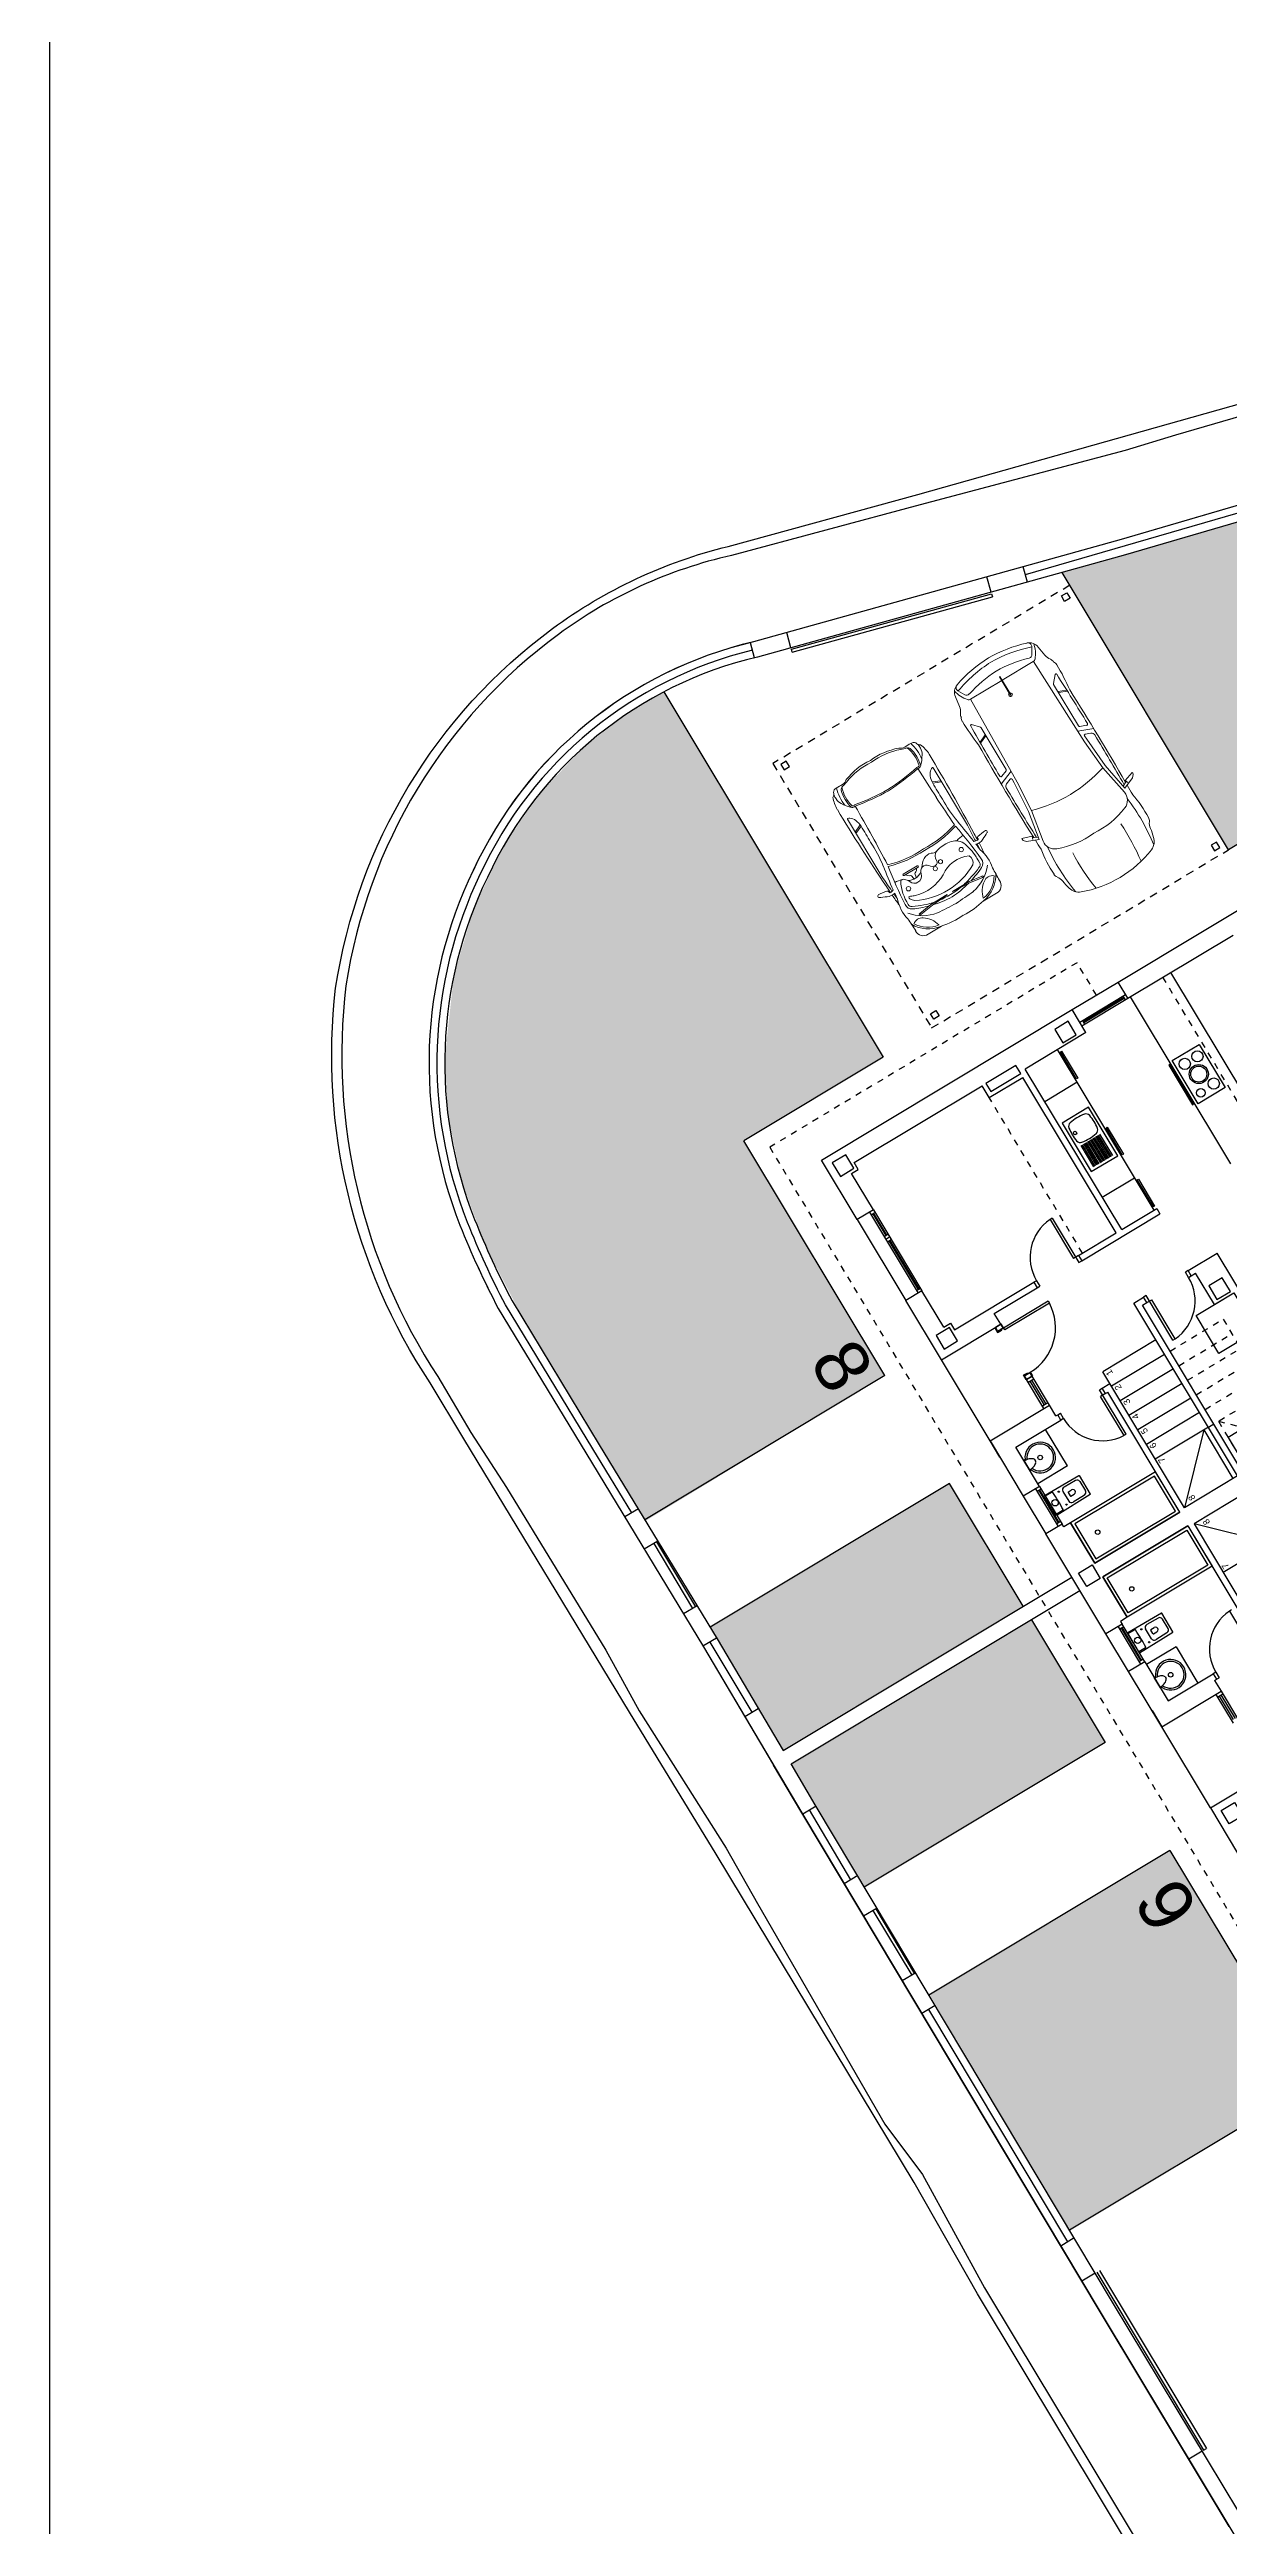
# Model space of a CAD drawing. Header units: millimetres. Extents: x 441061 to 442903, y 4515148 to 4515613.
# Drawn here: x 441584.39 to 441603.14, y 4515553.85 to 4515593.2 of the extents above; entities that cross this region are included whole.
import ezdxf
from ezdxf.enums import TextEntityAlignment as Align

# ---------------------------------------------------------------- set-up
doc = ezdxf.new("R2010")
doc.units = ezdxf.units.MM
doc.linetypes.add('RAYITAS', pattern=[0.375, 0.25, -0.125])
doc.layers.add('01_cartela', color=6, linetype='Continuous', plot=False)
doc.layers.add('01_cesped', color=7, linetype='Continuous', true_color=0x659a66)
for name, color, linetype in [('01_mono BAJA', 2, 'Continuous'), ('01_piscinas', 254, 'Continuous'), ('01_proyección', 4, 'RAYITAS')]:
    doc.layers.add(name, color=color, linetype=linetype)
doc.layers.add('01_muebles_B', color=254, linetype='Continuous', lineweight=5)
doc.styles.add('Estilo1', font='swissel.ttf')
doc.styles.add('NIEVES2', font='sanss___.ttf')

# ---------------------------------------------------------------- blocks, each defined once
blk = doc.blocks.new('A$C6A825EFA')
at = {"layer": '01_mono BAJA', "color": 254}
for p, q in [((3.7, 12.5, 0), (2.6, 12.5, 0)), ((3.7, 12.5, 0), (3.7, 11.4, 0)), ((3.7, 12.5, 0), (5.2, 12.5, 0)), ((5.5, 12.5, 0), (5.2, 12.5, 0)), ((5.2, 12.5, 0), (5.2, 11.4, 0)), ((5.2, 12.5, 0), (6.225, 12.5, 0)), ((5.5, 12.2, 0), (5.5, 11.366, 0)), ((6.225, 12.2, 0), (5.5, 12.2, 0)), ((5.743, 12.2, 0), (5.932, 12.2, 0)), ((6.175, 11.65, 0), (6.175, 12.2, 0)), ((6.225, 12.2, 0), (6.225, 12.5, 0)), ((6.225, 12.5, 0), (6.925, 12.5, 0)), ((6.225, 12.27, 0), (6.925, 12.27, 0)), ((6.225, 12.2, 0), (6.925, 12.2, 0)), ((6.275, 12.2, 0), (6.275, 12.27, 0)), ((6.275, 12.242, 0), (6.875, 12.242, 0)), ((6.275, 12.228, 0), (6.875, 12.228, 0)), ((6.409, 12.073, 0), (6.407, 12.2, 0)), ((6.741, 12.073, 0), (6.743, 12.2, 0)), ((6.875, 12.2, 0), (6.875, 12.27, 0)), ((6.925, 12.5, 0), (8.775, 12.5, 0)), ((6.925, 12.2, 0), (6.925, 12.5, 0)), ((6.975, 12.2, 0), (6.925, 12.2, 0)), ((6.975, 12.075, 0), (6.975, 12.2, 0)), ((8.725, 12.075, 0), (8.725, 12.2, 0)), ((8.725, 12.2, 0), (8.775, 12.2, 0)), ((8.775, 12.2, 0), (8.775, 12.5, 0)), ((9.475, 12.5, 0), (8.775, 12.5, 0)), ((9.475, 12.27, 0), (8.775, 12.27, 0)), ((9.475, 12.2, 0), (8.775, 12.2, 0)), ((8.825, 12.2, 0), (8.825, 12.27, 0)), ((9.425, 12.242, 0), (8.825, 12.242, 0)), ((9.425, 12.228, 0), (8.825, 12.228, 0)), ((8.959, 12.073, 0), (8.957, 12.2, 0)), ((9.291, 12.073, 0), (9.293, 12.2, 0)), ((9.425, 12.2, 0), (9.425, 12.27, 0)), ((10.5, 12.5, 0), (9.475, 12.5, 0)), ((9.475, 12.2, 0), (9.475, 12.5, 0)), ((9.475, 12.2, 0), (10.2, 12.2, 0)), ((9.525, 11.65, 0), (9.525, 12.2, 0)), ((9.957, 12.2, 0), (9.768, 12.2, 0)), ((10.2, 12.5, 0), (10.5, 12.5, 0)), ((10.2, 12.2, 0), (10.2, 11.366, 0)), ((10.5, 12.5, 0), (10.5, 11.4, 0)), ((10.5, 12.5, 0), (12, 12.5, 0)), ((12, 12.5, 0), (13.1, 12.5, 0)), ((12, 12.5, 0), (12, 11.4, 0)), ((12.425, 12.2, 0), (13.1, 12.2, 0)), ((12.425, 12.2), (12.425, 12.075)), ((13.1, 12.2, 0), (13.1, 12.5, 0)), ((14.6, 12.5, 0), (13.1, 12.5, 0)), ((14.6, 12.27, 0), (13.1, 12.27, 0)), ((14.6, 12.2, 0), (13.1, 12.2, 0)), ((13.15, 12.27, 0), (13.15, 12.2, 0)), ((14.05, 12.242, 0), (13.15, 12.242, 0)), ((14.05, 12.228, 0), (13.15, 12.228, 0)), ((14.05, 12.27, 0), (14.05, 12.2, 0)), ((14.1, 12.27, 0), (14.1, 12.2, 0)), ((14.15, 12.27, 0), (14.15, 12.2, 0)), ((14.55, 12.242, 0), (14.15, 12.242, 0)), ((14.55, 12.228, 0), (14.15, 12.228, 0)), ((14.55, 12.27, 0), (14.55, 12.2, 0)), ((14.6, 12.5, 0), (15.7, 12.5, 0)), ((14.6, 12.2, 0), (14.6, 12.5, 0)), ((14.6, 12.2, 0), (15.275, 12.2, 0)), ((15.275, 12.2), (15.275, 12.075)), ((15.325, 12.2, 0), (15.325, 12.125, 0)), ((15.7, 12.5, 0), (15.7, 7.855, 0)), ((5.741, 12.198, 0), (5.742, 12.183, 0)), ((5.853, 12.043, 0), (5.822, 12.043, 0)), ((5.934, 12.198, 0), (5.933, 12.183, 0)), ((6.439, 11.659, 0), (6.435, 11.869, 0)), ((6.485, 11.92, 0), (6.665, 11.92, 0)), ((6.535, 11.85, 0), (6.535, 11.79, 0)), ((6.545, 11.86, 0), (6.605, 11.86, 0)), ((6.615, 11.85, 0), (6.615, 11.79, 0)), ((6.711, 11.659, 0), (6.715, 11.869, 0)), ((7.725, 12.075, 0), (6.975, 12.075, 0)), ((7.725, 10.5, 0), (7.725, 12.075, 0)), ((7.975, 10.5, 0), (7.975, 12.075, 0)), ((7.975, 12.075, 0), (8.725, 12.075, 0)), ((8.989, 11.659, 0), (8.985, 11.869, 0)), ((9.215, 11.92, 0), (9.035, 11.92, 0)), ((9.085, 11.85, 0), (9.085, 11.79, 0)), ((9.155, 11.86, 0), (9.095, 11.86, 0)), ((9.165, 11.85, 0), (9.165, 11.79, 0)), ((9.261, 11.659, 0), (9.265, 11.869, 0)), ((9.766, 12.198, 0), (9.767, 12.183, 0)), ((9.847, 12.043, 0), (9.878, 12.043, 0)), ((9.959, 12.198, 0), (9.958, 12.183, 0)), ((12.3, 12.075, 0), (12.3, 10.606, 0)), ((12.425, 12.075), (12.3, 12.075)), ((15.275, 12.075), (15.4, 12.075)), ((15.325, 12.125, 0), (15.4, 12.125, 0)), ((15.4, 12.075, 0), (15.4, 9.705, 0)), ((5.2, 11.5, 0), (4.665, 11.5, 0)), ((5.15, 11.467, 0), (4.715, 11.467, 0)), ((5.15, 11.433, 0), (4.715, 11.433, 0)), ((5.15, 11.5, 0), (5.15, 11.4, 0)), ((6.175, 11.65, 0), (5.5, 11.65, 0)), ((6.489, 11.61, 0), (6.661, 11.61, 0)), ((9.211, 11.61, 0), (9.039, 11.61, 0)), ((9.525, 11.65, 0), (10.2, 11.65, 0)), ((10.5, 11.5, 0), (11.035, 11.5, 0)), ((10.55, 11.5, 0), (10.55, 11.4, 0)), ((10.55, 11.467, 0), (10.985, 11.467, 0)), ((10.55, 11.433, 0), (10.985, 11.433, 0)), ((10.985, 11.5, 0), (10.985, 11.4, 0)), ((11.035, 11.5, 0), (11.035, 11.4, 0)), ((11.105, 11.43, 0), (11.105, 11.4, 0)), ((11.12, 11.5, 0), (11.12, 11.44, 0)), ((11.915, 11.5, 0), (11.915, 11.44, 0)), ((11.93, 11.43, 0), (11.93, 11.4, 0)), ((5.2, 11.4, 0), (4.665, 11.4, 0)), ((5.4, 11.4, 0), (5.2, 11.4, 0)), ((5.4, 11.4, 0), (5.4, 11.366, 0)), ((5.5, 11.366, 0), (5.4, 11.366, 0)), ((5.4, 11.366, 0), (5.4, 11.316, 0)), ((5.5, 11.316, 0), (5.4, 11.316, 0)), ((5.5, 11.316, 0), (5.5, 11.366, 0)), ((10.2, 11.366, 0), (10.3, 11.366, 0)), ((10.2, 11.316, 0), (10.2, 11.366, 0)), ((10.2, 11.316, 0), (10.3, 11.316, 0)), ((10.3, 11.4, 0), (10.5, 11.4, 0)), ((10.3, 11.4, 0), (10.3, 11.366, 0)), ((10.3, 11.366, 0), (10.3, 11.316, 0)), ((10.5, 11.4, 0), (11.035, 11.4, 0)), ((11.99, 11.4, 0), (11.93, 11.4, 0)), ((12, 11.4, 0), (12.2, 11.4, 0)), ((12.2, 11.4, 0), (12.2, 10.606, 0)), ((6.224, 10.632, 0), (5.5, 10.632, 0)), ((6.224, 10.591, 0), (6.224, 10.632, 0)), ((9.476, 10.591, 0), (9.476, 10.632, 0)), ((9.476, 10.632, 0), (10.2, 10.632, 0)), ((10.2, 10.541, 0), (10.2, 10.632, 0)), ((7.7, 10.4, 0), (5.4, 10.4, 0)), ((7.725, 10.5, 0), (5.5, 10.5, 0)), ((6.8, 9.415, 0), (6.8, 10.4, 0)), ((6.8, 9.5, 0), (7.7, 10.4, 0)), ((7.7, 9.415, 0), (7.7, 10.4, 0)), ((8, 10.4, 0), (10.3, 10.4, 0)), ((8, 9.415, 0), (8, 10.4, 0)), ((8.9, 9.5, 0), (8, 10.4, 0)), ((8.025, 10.5, 0), (10.2, 10.5, 0)), ((8.9, 9.415, 0), (8.9, 10.4, 0)), ((9.17, 9.415, 0), (9.17, 10.4, 0)), ((9.44, 9.415, 0), (9.44, 10.4, 0)), ((9.476, 10.591, 0), (10.3, 10.591, 0)), ((9.71, 9.415, 0), (9.71, 10.4, 0)), ((9.98, 9.415, 0), (9.98, 10.4, 0)), ((10.2, 10.541, 0), (10.2, 10.5, 0)), ((10.2, 10.541, 0), (10.3, 10.541, 0)), ((10.25, 9.415, 0), (10.25, 10.4, 0)), ((10.3, 10.591, 0), (10.3, 10.541, 0)), ((10.3, 10.541, 0), (10.3, 10.4, 0)), ((10.3, 10.4, 0), (10.52, 10.4, 0)), ((10.52, 9.415, 0), (10.52, 10.4, 0)), ((12.3, 10.606, 0), (12.2, 10.606, 0)), ((12.2, 10.606, 0), (12.2, 10.556, 0)), ((12.3, 10.556, 0), (12.2, 10.556, 0)), ((12.3, 10.556, 0), (12.3, 10.606, 0)), ((12.3, 9.781, 0), (12.3, 9.872, 0)), ((13.024, 9.872, 0), (12.3, 9.872, 0)), ((13.024, 9.831, 0), (13.024, 9.872, 0)), ((8.9, 9.5, 0), (8, 9.5, 0)), ((13.024, 9.831, 0), (12.2, 9.831, 0)), ((12.2, 9.831, 0), (12.2, 9.781, 0)), ((12.2, 9.781, 0), (12.2, 8.33, 0)), ((12.3, 9.781, 0), (12.2, 9.781, 0)), ((12.3, 9.781, 0), (12.3, 9.08, 0)), ((15.18, 9.705, 0), (15.18, 9.08, 0)), ((15.18, 9.705, 0), (15.4, 9.705, 0)), ((8, 9.415, 0), (11.2, 9.415, 0)), ((8, 9.315, 0), (11.1, 9.315, 0)), ((10.376, 9.185, 0), (10.376, 9.144, 0)), ((10.376, 9.185, 0), (11.2, 9.185, 0)), ((10.376, 9.144, 0), (11.1, 9.144, 0)), ((11.1, 9.315, 0), (11.1, 9.235, 0)), ((11.1, 9.315, 0), (11.1, 9.235, 0)), ((11.1, 9.235, 0), (11.2, 9.235, 0)), ((11.1, 9.235, 0), (11.1, 9.144, 0)), ((11.2, 9.415, 0), (11.2, 9.235, 0)), ((11.2, 9.415, 0), (11.2, 9.235, 0)), ((11.2, 9.185, 0), (11.2, 9.235, 0)), ((12.3, 9.08, 0), (15.18, 9.08, 0)), ((12.3, 8.98, 0), (15.275, 8.98, 0)), ((12.3, 8.98, 0), (12.3, 8.33, 0)), ((12.9, 8.98, 0), (12.9, 8.38, 0)), ((13.338, 8.92, 0), (13.338, 8.43, 0)), ((14.238, 8.92, 0), (13.338, 8.92, 0)), ((13.779, 8.85, 0), (13.383, 8.85, 0)), ((13.779, 8.825, 0), (13.383, 8.825, 0)), ((13.779, 8.8, 0), (13.383, 8.8, 0)), ((13.779, 8.775, 0), (13.383, 8.775, 0)), ((13.779, 8.75, 0), (13.383, 8.75, 0)), ((13.779, 8.725, 0), (13.383, 8.725, 0)), ((13.779, 8.7, 0), (13.383, 8.7, 0)), ((13.779, 8.675, 0), (13.383, 8.675, 0)), ((14.238, 8.43, 0), (14.238, 8.92, 0)), ((14.675, 8.98, 0), (14.675, 8.38, 0)), ((15.275, 7.855, 0), (15.275, 8.98, 0)), ((10.52, 8.33, 0), (11.1, 8.33, 0)), ((10.52, 8.33, 0), (10.52, 7.97, 0)), ((11.1, 8.46, 0), (11.1, 8.41, 0)), ((11.1, 8.46, 0), (11.2, 8.46, 0)), ((11.1, 8.41, 0), (11.1, 8.33, 0)), ((11.1, 8.41, 0), (11.2, 8.41, 0)), ((11.2, 8.41, 0), (11.2, 8.46, 0)), ((11.2, 8.41, 0), (11.2, 7.87, 0)), ((12.3, 8.33, 0), (12.2, 8.33, 0)), ((12.3, 8.38, 0), (15.275, 8.38, 0)), ((13.338, 8.43, 0), (14.238, 8.43, 0)), ((13.779, 8.65, 0), (13.383, 8.65, 0)), ((13.779, 8.625, 0), (13.383, 8.625, 0)), ((13.779, 8.6, 0), (13.383, 8.6, 0)), ((13.779, 8.575, 0), (13.383, 8.575, 0)), ((13.779, 8.55, 0), (13.383, 8.55, 0)), ((13.779, 8.525, 0), (13.383, 8.525, 0)), ((13.779, 8.5, 0), (13.383, 8.5, 0)), ((7.975, 7.87, 0), (11.2, 7.87, 0)), ((15.275, 7.855, 0), (15.7, 7.855, 0)), ((15.4, 7.855, 0), (15.4, 7.005, 0)), ((15.47, 7.805, 0), (15.4, 7.805, 0)), ((15.428, 7.055, 0), (15.428, 7.805, 0)), ((15.442, 7.055, 0), (15.442, 7.805, 0)), ((15.47, 7.855, 0), (15.47, 7.005, 0)), ((15.7, 7.855, 0), (15.7, 7.005, 0)), ((12.3, 6.955, 0), (15.4, 6.955, 0)), ((15.47, 7.055, 0), (15.4, 7.055, 0)), ((15.4, 7.005, 0), (15.7, 7.005, 0)), ((15.4, 7.005, 0), (15.4, 5.055, 0)), ((15.7, 7.005, 0), (15.7, 3, 0)), ((12.3, 6.205, 0), (15.4, 6.205, 0))]:
    blk.add_line(p, q, dxfattribs=at)
for points in [[(3.575, 12.125), (3.325, 12.125), (3.325, 12.375), (3.575, 12.375), (3.575, 12.125)], [(7.725, 12.375), (7.975, 12.375), (7.975, 12.125), (7.725, 12.125), (7.725, 12.375)], [(12.125, 12.125), (12.375, 12.125), (12.375, 12.375), (12.125, 12.375), (12.125, 12.125)], [(15.325, 12.125), (15.575, 12.125), (15.575, 12.375), (15.325, 12.375), (15.325, 12.125)], [(10.57, 8.005), (10.82, 8.005), (10.82, 8.255), (10.57, 8.255), (10.57, 8.005)], [(15.325, 8.005), (15.575, 8.005), (15.575, 8.255), (15.325, 8.255), (15.325, 8.005)]]:
    blk.add_lwpolyline(points, close=True, dxfattribs=at)
at = {"layer": '01_mono BAJA', "color": 254, "elevation": 0, "flags": 128}
for points in [[(6.394, 12.2, 0.414214), (6.39, 12.196), (6.39, 12.195), (6.4, 11.574, 0.436396), (6.404, 11.57), (6.746, 11.57, 0.436396), (6.75, 11.574), (6.76, 12.195), (6.76, 12.196, 0.414214), (6.756, 12.2)], [(9.306, 12.2, -0.414214), (9.31, 12.196), (9.31, 12.195), (9.3, 11.574, -0.436396), (9.296, 11.57), (8.954, 11.57, -0.436396), (8.95, 11.574), (8.94, 12.195), (8.94, 12.196, -0.414214), (8.944, 12.2)]]:
    blk.add_lwpolyline(points, format="xyb", close=True, dxfattribs=at)
at = {"layer": '01_mono BAJA', "color": 254, "elevation": 0}
for points in [[(6.975, 12.075), (7.725, 12.075), (7.725, 10.5), (6.975, 10.5)], [(7.025, 12.025), (7.675, 12.025), (7.675, 10.55), (7.025, 10.55)], [(8.725, 12.075), (7.975, 12.075), (7.975, 10.5), (8.725, 10.5)], [(8.675, 12.025), (8.025, 12.025), (8.025, 10.55), (8.675, 10.55)], [(11.12, 11.51), (11.12, 11.5), (11.035, 11.5), (11.035, 11.51)], [(11.12, 11.44), (11.12, 11.43), (11.105, 11.43), (11.105, 11.44)], [(11.915, 11.51), (11.915, 11.5), (12, 11.5), (12, 11.51)], [(11.915, 11.44), (11.915, 11.43), (11.93, 11.43), (11.93, 11.44)], [(11.93, 11.4), (12, 11.4), (12, 11.5), (11.93, 11.5)], [(11.105, 11.4), (11.105, 11.39), (11.035, 11.39), (11.035, 11.4)], [(11.93, 11.39), (11.93, 10.565), (11.89, 10.565), (11.89, 11.39)], [(11.93, 11.4), (11.93, 11.39), (12, 11.39), (12, 11.4)], [(15.4, 9.635), (15.25, 9.635), (15.25, 9.08), (15.4, 9.08)], [(8.6, 9.23), (8, 9.23), (8, 8.63), (8.6, 8.63)], [(10.52, 8.67), (10.52, 7.97), (9.82, 7.97), (9.82, 8.67)], [(12.85, 8.36), (12.85, 8.34), (12.35, 8.34), (12.35, 8.36)], [(13.813, 8.36), (13.813, 8.34), (13.313, 8.34), (13.313, 8.36)], [(15.222, 8.36), (15.222, 8.34), (14.722, 8.34), (14.722, 8.36)], [(14.187, 6.408), (13.387, 6.408), (13.388, 6.908), (14.188, 6.908)], [(13.42, 6.975), (14.155, 6.975), (14.155, 6.995), (13.42, 6.995)]]:
    blk.add_lwpolyline(points, close=True, dxfattribs=at)
for points in [[(11.035, 11.4), (11.035, 11.5)], [(11.105, 11.5), (11.105, 11.4)]]:
    blk.add_lwpolyline(points, dxfattribs=at)
at = {"layer": '01_mono BAJA', "color": 254}
for centre, radius in [((5.837, 11.953, 0), 0.036), ((6.455, 11.98, 0), 0.01), ((6.575, 12.12, 0), 0.051), ((6.695, 11.98, 0), 0.01), ((7.325, 11.781, 0), 0.035), ((8.375, 11.781, 0), 0.035), ((9.005, 11.98, 0), 0.01), ((9.125, 12.12, 0), 0.051), ((9.245, 11.98, 0), 0.01), ((9.862, 11.953, 0), 0.036), ((13.996, 8.825, 0), 0.0275), ((13.515, 6.785, 0), 0.0693), ((13.788, 6.658, 0), 0.152), ((13.788, 6.658, 0), 0.127), ((14.04, 6.765, 0), 0.089), ((13.535, 6.531, 0), 0.089), ((14.04, 6.531, 0), 0.089)]:
    blk.add_circle(centre, radius, dxfattribs=at)
for centre, radius, start, end in [((5.743, 12.197, 0), 0.0027, 90, 173.3159), ((6.033, 12.197, 0), 0.279, 179.383, 196.8165), ((5.642, 12.197, 0), 0.279, 343.1835, 0.617), ((5.932, 12.197, 0), 0.0027, 6.6841, 90), ((9.768, 12.197, 0), 0.0027, 90, 173.3159), ((10.058, 12.197, 0), 0.279, 179.383, 196.8165), ((9.667, 12.197, 0), 0.279, 343.1835, 0.617), ((9.957, 12.197, 0), 0.0027, 6.6841, 90), ((5.837, 11.953, 0), 0.243, 114.8749, 65.1251), ((5.837, 11.953, 0), 0.213, 112.0656, 68.0564), ((5.729, 12.184, 0), 0.0128, 300.5291, 356.214), ((5.903, 12.158, 0), 0.143, 196.8165, 225.6956), ((5.837, 12.091, 0), 0.0498, 225.6956, 252.5904), ((5.837, 12.091, 0), 0.0498, 287.9532, 314.3044), ((5.772, 12.158, 0), 0.143, 314.3044, 343.1835), ((5.946, 12.184, 0), 0.0128, 183.786, 239.4709), ((6.416, 12.073, 0), 0.007, 180.924, 266.9359), ((6.575, 15.044, 0), 2.982, 266.9359, 273.0641), ((6.485, 11.87, 0), 0.05, 90, 180.924), ((6.545, 11.85, 0), 0.01, 90, 180), ((6.605, 11.85, 0), 0.01, 0, 90), ((6.665, 11.87, 0), 0.05, 359.076, 90), ((6.734, 12.073, 0), 0.007, 273.0641, 359.076), ((8.966, 12.073, 0), 0.007, 180.924, 266.9359), ((9.125, 15.044, 0), 2.982, 266.9359, 273.0641), ((9.035, 11.87, 0), 0.05, 90, 180.924), ((9.095, 11.85, 0), 0.01, 90, 180), ((9.155, 11.85, 0), 0.01, 0, 90), ((9.215, 11.87, 0), 0.05, 359.076, 90), ((9.284, 12.073, 0), 0.007, 273.0641, 359.076), ((9.862, 11.953, 0), 0.243, 114.8749, 65.1251), ((9.862, 11.953, 0), 0.213, 111.9436, 67.9344), ((9.754, 12.184, 0), 0.0128, 300.5291, 356.214), ((9.928, 12.158, 0), 0.143, 196.8165, 225.6956), ((9.863, 12.091, 0), 0.0498, 225.6956, 252.0468), ((9.863, 12.091, 0), 0.0498, 287.4096, 314.3044), ((9.797, 12.158, 0), 0.143, 314.3044, 343.1835), ((9.971, 12.184, 0), 0.0128, 183.786, 239.4709), ((6.489, 11.66, 0), 0.05, 180.924, 270), ((6.575, 11.79, 0), 0.04, 180, 0), ((6.661, 11.66, 0), 0.05, 270, 359.076), ((9.039, 11.66, 0), 0.05, 180.924, 270), ((9.125, 11.79, 0), 0.04, 180, 0), ((9.211, 11.66, 0), 0.05, 270, 359.076), ((5.5, 10.591, 0), 0.725, 3.2758, 90), ((10.2, 10.591, 0), 0.725, 90, 176.7242), ((11.932, 11.391, 0), 0.827, 180.0495, 267.1144), ((12.3, 9.831, 0), 0.725, 3.2758, 90), ((11.1, 9.185, 0), 0.725, 183.2758, 270), ((14.554, 8.675, 0), 0.75, 169.8852, 190.1148), ((13.889, 8.794, 0), 0.075, 99.0787, 169.8852), ((13.996, 8.127, 0), 0.75, 80.9213, 99.0787), ((14.102, 8.794, 0), 0.075, 10.1148, 80.9213), ((13.438, 8.675, 0), 0.75, 349.8852, 10.1148), ((13.889, 8.557, 0), 0.075, 190.1148, 260.9213), ((13.996, 9.223, 0), 0.75, 260.9213, 279.0787), ((14.102, 8.557, 0), 0.075, 279.0787, 349.8852)]:
    blk.add_arc(centre, radius, start, end, dxfattribs=at)
at = {"layer": '01_proyección', "color": 120, "ltscale": 0.25}
for p, q in [((12.3, 9.705, 0), (15.18, 9.705, 0)), ((8.9, 9.23, 0), (8, 9.23, 0)), ((8.9, 9.23, 0), (8, 8.33, 0)), ((8.9, 9.415, 0), (8.9, 8.33, 0)), ((9.17, 9.315, 0), (9.17, 8.33, 0)), ((9.44, 9.315, 0), (9.44, 8.33, 0)), ((9.71, 9.315, 0), (9.71, 8.33, 0)), ((9.98, 9.315, 0), (9.98, 8.33, 0)), ((10.25, 9.315, 0), (10.25, 8.33, 0)), ((10.25, 8.33, 0), (8.025, 8.33, 0)), ((12.3, 6.355, 0), (15.4, 6.355, 0))]:
    blk.add_line(p, q, dxfattribs=at)
at = {"layer": '01_proyección', "color": 120, "ltscale": 0.25, "elevation": 0}
blk.add_lwpolyline([(15.7, 7.405), (16.3, 7.405), (16.3, 13.1), (-0.6, 13.1), (-0.6, 7.405), (0, 7.405)], dxfattribs=at)
at = {"layer": '01_mono BAJA', "color": 254, "style": 'NIEVES2'}
for s, p in [('7', (6.869, 10.268, 0)), ('8', (7.625, 10.166, 0))]:
    blk.add_text(s, height=0.103, dxfattribs=at).set_placement(p, align=Align.CENTER)
for s, p in [('8', (8.075, 10.166, 0)), ('7', (8.831, 10.268, 0)), ('6', (9.101, 10.268, 0)), ('5', (9.371, 10.268, 0)), ('4', (9.641, 10.268, 0)), ('3', (9.911, 10.268, 0)), ('2', (10.181, 10.268, 0)), ('1', (10.451, 10.268, 0))]:
    blk.add_text(s, height=0.103, rotation=0, dxfattribs=at).set_placement(p, align=Align.CENTER)
blk = doc.blocks.new('A$C0D711DC8')
at = {"layer": '01_muebles_B', "color": 254}
for p, q in [((9.004, 9.693), (9.038, 9.48)), ((9.056, 9.495), (9.026, 9.699)), ((10.733, 9.894), (9.764, 9.894)), ((10.493, 9.894), (10.545, 9.776)), ((10.515, 9.894), (10.567, 9.778)), ((9.038, 9.48), (9.054, 9.218)), ((9.056, 9.218), (9.056, 9.495)), ((9.038, 8.865), (9.054, 9.127)), ((9.054, 9.218), (9.056, 9.218)), ((9.054, 9.127), (9.056, 9.127)), ((9.056, 9.127), (9.056, 8.851)), ((9.614, 8.734), (9.614, 8.97)), ((9.634, 8.734), (9.634, 8.97)), ((9.004, 8.652), (9.038, 8.865)), ((9.056, 8.851), (9.026, 8.647)), ((9.546, 8.827), (9.494, 8.834)), ((9.546, 8.878), (9.495, 8.871)), ((10.733, 8.452), (9.764, 8.452)), ((10.493, 8.452), (10.545, 8.569)), ((10.515, 8.452), (10.567, 8.567))]:
    blk.add_line(p, q, dxfattribs=at)
for centre, radius in [((9.014, 9.701), 0.0121), ((9.51, 9.635), 0.0319), ((9.514, 9.288), 0.0297), ((9.466, 9.173), 0.0297), ((9.014, 8.645), 0.0121), ((9.417, 8.691), 0.0319)]:
    blk.add_circle(centre, radius, dxfattribs=at)
for centre, radius, start, end in [((10.167, 9.714), 0.738, 149.7434, 158.9846), ((9.544, 10.069), 0.023, 23.336, 131.4157), ((8.51, 10.147), 1.058, 348.7131, 356.2571), ((10.942, 9.629), 2.236, 176.9311, 182.7066), ((8.829, 9.758), 0.121, 83.4929, 184.381), ((9.185, 9.462), 0.48, 118.4979, 171.6974), ((9.142, 9.497), 0.403, 119.7279, 173.0139), ((8.653, 9.896), 0.361, 284.3027, 324.7225), ((9.122, 5.315), 4.571, 90.9016, 93.5003), ((9.503, 9.367), 0.611, 128.6532, 169.9617), ((8.847, 9.764), 0.126, 322.6544, 41.1658), ((9.178, 9.352), 0.549, 69.8978, 103.4423), ((10.509, 9.106), 1.518, 154.798, 163.8884), ((9.975, 9.34), 0.903, 155.1761, 164.735), ((10.144, 9.165), 1.038, 151.121, 207.6483), ((9.226, 9.718), 0.0964, 77.7254, 158.9302), ((9.211, 9.707), 0.057, 88.7397, 167.4182), ((9.265, 9.038), 0.727, 86.5634, 94.2004), ((9.314, 9.595), 0.107, 57.3841, 137.6524), ((8.819, 3.701), 6.126, 80.3818, 85.9978), ((9.94, 2.874), 7.047, 93.9115, 95.3212), ((9.306, 9.064), 0.701, 67.8757, 89.7559), ((8.958, 9.487), 0.459, 324.9496, 25.463), ((8.751, 3.271), 6.625, 83.7996, 84.6711), ((10.975, -10.424), 20.353, 94.2603, 94.5093), ((9.619, 9.904), 0.16, 152.3452, 197.1649), ((9.518, 9.909), 0.0131, 69.95, 178.3297), ((9.777, 9.927), 0.273, 183.7214, 196.1025), ((9.94, 2.874), 7.047, 92.7044, 93.5361), ((10.975, -10.424), 20.353, 93.4112, 94.1277), ((8.751, 3.271), 6.625, 80.1778, 83.3742), ((9.525, 9.945), 0.0232, 265.4824, 347.7447), ((9.473, 9.516), 0.219, 7.735, 63.719), ((10.995, -17.873), 27.82, 90.1403, 92.8584), ((9.165, 9.803), 0.511, 341.8582, 355.871), ((11.471, 9.253), 1.7, 163.325, 182.6992), ((11.496, 9.248), 1.7, 163.325, 182.5468), ((12.246, 53.159), 43.488, 266.8642, 267.4858), ((10.175, 11.66), 1.884, 261.0449, 273.0528), ((10.459, 15.409), 5.634, 268.1287, 270.8789), ((12.021, 70.959), 61.269, 268.42618, 268.89057), ((10.529, 10.11), 0.334, 272.7892, 291.8342), ((10.573, 9.974), 0.192, 294.6989, 323.0283), ((10.691, 9.894), 0.0501, 315.174, 347.3096), ((10.732, 9.885), 0.00831, 343.0311, 79.2932), ((14.417, 9.048), 3.64, 169.6671, 178.0415), ((14.417, 9.048), 3.62, 169.6671, 178.0415), ((10.894, 9.715), 0.0607, 143.7564, 193.2967), ((11.29, 9.332), 0.611, 121.0895, 136.7388), ((10.991, 9.25), 0.526, 73.7001, 105.481), ((10.903, 9.711), 0.0495, 146.1855, 196.1005), ((10.991, 9.25), 0.505, 69.1925, 104.8598), ((11.01, 9.2), 0.627, 72.4585, 97.9913), ((10.906, 9.364), 0.584, 69.532, 87.9675), ((11.059, 9.742), 0.141, 86.8457, 126.696), ((11.101, 8.862), 1.022, 88.2888, 91.9327), ((11.185, 9.948), 0.0842, 206.7402, 257.6517), ((11.113, 9.698), 0.062, 14.8998, 65.8723), ((11.135, 9.81), 0.0644, 351.2386, 60.1485), ((11.473, 9.762), 0.303, 189.085, 205.7225), ((10.241, 9.772), 0.959, 355.5054, 1.6982), ((11.352, 9.713), 0.156, 186.0058, 219.1392), ((9.808, 9.261), 1.13, 166.1566, 184.4621), ((17.649, 8.764), 8.777, 175.3636, 177.3327), ((10.509, 9.106), 1.518, 165.717, 177.48), ((10.25, 9.166), 1.218, 171.2453, 188.5682), ((10.25, 9.166), 1.218, 160.2257, 168.6391), ((9.566, 9.362), 0.114, 263.9035, 340.5155), ((9.771, 9.295), 0.101, 164.9008, 216.3288), ((9.185, 9.47), 0.511, 343.3936, 8.525), ((10.256, 9.278), 1.007, 354.015, 20.5105), ((10.287, 9.262), 1.007, 354.9224, 20.5105), ((9.808, 9.085), 1.13, 175.5379, 193.8434), ((17.649, 9.581), 8.777, 182.6673, 184.6364), ((10.509, 9.239), 1.518, 182.52, 194.283), ((9.904, 8.914), 0.65, 151.4841, 196.6746), ((9.528, 8.859), 0.101, 101.4545, 181.9236), ((9.686, 8.849), 0.193, 142.3155, 213.2169), ((9.552, 9.202), 0.047, 86.7847, 183.1724), ((9.6, 9.197), 0.0954, 178.5946, 241.3055), ((9.492, 9.055), 0.098, 279.5997, 343.5492), ((9.498, 9.044), 0.0889, 349.0142, 50.9794), ((9.665, 8.855), 0.106, 119.0162, 160.5033), ((9.424, 9.265), 0.296, 301.9645, 328.2937), ((9.624, 8.97), 0.0104, 0, 180), ((9.538, 9.188), 0.158, 330.3363, 17.3801), ((11.471, 9.093), 1.7, 177.3008, 196.675), ((11.496, 9.097), 1.7, 177.4532, 196.675), ((14.417, 9.297), 3.64, 181.9585, 190.3329), ((14.417, 9.297), 3.62, 181.9585, 190.3329), ((10.256, 9.068), 1.007, 339.4895, 5.985), ((10.287, 9.084), 1.007, 339.4895, 5.0776), ((10.942, 8.716), 2.236, 177.2934, 183.0689), ((8.829, 8.587), 0.121, 175.619, 276.5071), ((9.185, 8.884), 0.48, 188.3026, 241.5021), ((9.142, 8.849), 0.403, 186.9861, 240.2721), ((8.653, 8.449), 0.361, 35.2775, 75.6973), ((9.503, 8.978), 0.611, 190.0383, 231.3468), ((8.847, 8.581), 0.126, 318.8342, 37.3456), ((10.509, 9.239), 1.518, 196.1116, 205.202), ((10.25, 9.166), 1.218, 191.3609, 207.4845), ((9.226, 8.628), 0.0964, 201.0698, 282.2746), ((9.215, 8.619), 0.0486, 198.7488, 279.3616), ((9.25, 9.243), 0.672, 267.6901, 298.2478), ((9.346, 8.77), 0.149, 215.4424, 244.8998), ((8.819, 14.644), 6.126, 274.0022, 279.6182), ((9.507, 8.785), 0.232, 194.2372, 212.2618), ((9.299, 8.649), 0.0212, 220.8304, 310.3789), ((9.285, 8.645), 0.0299, 337.3586, 32.1758), ((9.525, 8.854), 0.0985, 178.6673, 249.1293), ((9.426, 8.595), 0.178, 39.093, 68.893), ((9.543, 8.902), 0.0241, 275.7304, 333.0283), ((9.543, 8.803), 0.0241, 26.9717, 84.2696), ((9.665, 8.849), 0.106, 199.4967, 240.9838), ((9.532, 8.677), 0.0451, 325.113, 43.0643), ((9.161, 8.546), 0.436, 2.9924, 17.9381), ((9.624, 8.734), 0.0104, 180, 0), ((12.246, -34.814), 43.488, 92.5142, 93.1358), ((12.021, -52.613), 61.269, 91.10943, 91.57382), ((10.894, 8.63), 0.0607, 166.7033, 216.2436), ((11.29, 9.013), 0.611, 223.2612, 238.9105), ((10.991, 9.095), 0.526, 254.519, 286.2999), ((10.903, 8.634), 0.0495, 163.8995, 213.8145), ((10.991, 9.095), 0.505, 255.1402, 290.8075), ((11.113, 8.647), 0.062, 294.1277, 345.1002), ((11.473, 8.583), 0.303, 154.2775, 170.915), ((11.352, 8.632), 0.156, 140.8608, 173.9942), ((10.241, 8.573), 0.959, 358.3018, 4.4946), ((9.122, 13.031), 4.571, 266.4997, 269.0984), ((9.178, 8.993), 0.549, 256.5577, 290.1022), ((9.94, 15.472), 7.047, 264.6788, 266.0885), ((8.751, 15.074), 6.625, 275.3289, 276.2004), ((10.975, 28.769), 20.353, 265.4907, 265.7397), ((9.619, 8.441), 0.16, 162.8351, 207.6548), ((10.167, 8.631), 0.738, 201.0154, 210.2566), ((9.777, 8.418), 0.273, 163.8975, 176.2786), ((9.518, 8.436), 0.0131, 181.6703, 290.05), ((9.94, 15.472), 7.047, 266.4639, 267.2956), ((10.975, 28.769), 20.353, 265.8723, 266.5888), ((8.751, 15.074), 6.625, 276.6258, 279.8222), ((9.525, 8.401), 0.0232, 12.2553, 94.5176), ((9.544, 8.277), 0.023, 228.5843, 336.664), ((8.51, 8.199), 1.058, 3.7429, 11.2869), ((10.995, 36.219), 27.82, 267.1416, 269.8597), ((10.175, 6.685), 1.884, 86.9472, 98.9551), ((10.459, 2.936), 5.634, 89.1211, 91.8713), ((10.529, 8.236), 0.334, 68.1658, 87.2108), ((10.573, 8.372), 0.192, 36.9717, 65.3011), ((10.691, 8.451), 0.0501, 12.6904, 44.826), ((10.732, 8.46), 0.00831, 280.7068, 16.9689), ((11.01, 9.145), 0.627, 262.0087, 287.5415), ((10.906, 8.982), 0.584, 272.0325, 290.468), ((11.059, 8.603), 0.141, 233.304, 273.1543), ((11.101, 9.484), 1.022, 268.0673, 271.7112), ((11.185, 8.397), 0.0842, 102.3483, 153.2598), ((11.135, 8.535), 0.0644, 299.8515, 8.7614)]:
    blk.add_arc(centre, radius, start, end, dxfattribs=at)
blk = doc.blocks.new('A$C392252A0')
at = {"layer": '01_muebles_B', "color": 254}
for p, q in [((8.605, 7.917), (8.455, 7.893)), ((9.019, 7.811), (8.92, 7.9)), ((9.201, 7.926), (9.149, 7.807)), ((9.219, 7.928), (9.166, 7.807)), ((9.784, 7.911), (9.748, 7.818)), ((9.876, 7.976), (9.791, 7.758)), ((9.913, 7.908), (9.882, 7.828)), ((10.418, 7.844), (10.846, 7.92)), ((10.43, 7.798), (10.894, 7.881)), ((10.715, 8.129), (10.705, 8.127)), ((10.705, 8.127), (10.752, 7.979)), ((10.738, 8.124), (10.715, 8.129)), ((10.775, 8.091), (10.738, 8.124)), ((10.752, 7.979), (10.798, 7.995)), ((10.773, 7.987), (10.809, 7.914)), ((10.846, 7.92), (10.775, 8.091)), ((8.499, 7.763), (8.397, 7.82)), ((8.599, 7.726), (9.971, 7.763)), ((8.599, 7.725), (8.599, 7.201)), ((9.731, 7.807), (9.031, 7.807)), ((9.898, 7.807), (9.958, 7.808)), ((10.418, 7.844), (9.958, 7.808)), ((10.43, 7.798), (9.971, 7.763)), ((8.839, 7.203), (8.537, 7.2)), ((8.537, 7.2), (8.537, 7.193)), ((8.839, 7.19), (8.537, 7.193)), ((8.599, 6.669), (8.599, 7.193)), ((8.499, 6.631), (8.397, 6.573)), ((8.605, 6.476), (8.455, 6.5)), ((8.599, 6.668), (9.971, 6.631)), ((9.019, 6.582), (8.92, 6.494)), ((9.731, 6.587), (9.031, 6.587)), ((9.201, 6.468), (9.149, 6.587)), ((9.219, 6.466), (9.166, 6.587)), ((9.784, 6.482), (9.748, 6.576)), ((9.876, 6.418), (9.791, 6.636)), ((9.913, 6.486), (9.882, 6.565)), ((9.898, 6.587), (9.958, 6.585)), ((10.418, 6.55), (9.958, 6.585)), ((10.43, 6.596), (9.971, 6.631)), ((10.418, 6.55), (10.846, 6.473)), ((10.43, 6.596), (10.894, 6.512)), ((10.773, 6.407), (10.809, 6.48)), ((10.846, 6.473), (10.775, 6.303)), ((10.705, 6.267), (10.752, 6.414)), ((10.715, 6.265), (10.705, 6.267)), ((10.738, 6.27), (10.715, 6.265)), ((10.775, 6.303), (10.738, 6.27)), ((10.752, 6.414), (10.798, 6.398))]:
    blk.add_line(p, q, dxfattribs=at)
for centre, radius, start, end in [((8.474, 7.733), 0.162, 96.7804, 161.7197), ((8.586, 8.093), 0.177, 275.9895, 308.6871), ((8.751, 7.888), 0.086, 87.4739, 128.6871), ((8.808, 7.907), 0.086, 87.4739, 128.6871), ((8.809, 4.809), 3.183, 82.5975, 89.9397), ((8.929, 7.908), 0.0124, 91.7937, 220.4777), ((10.022, -29.576), 37.513, 90.3882, 91.6701), ((10.099, -28.508), 36.485, 88.9288, 91.3819), ((9.768, 7.918), 0.0177, 338.7209, 90.3882), ((9.963, 7.889), 0.0531, 90.2143, 158.7209), ((10.099, -28.508), 36.45, 88.8997, 90.2143), ((10.099, -28.508), 36.485, 88.6181, 88.8592), ((10.925, 7.707), 0.177, 21.0532, 100.1701), ((11.3, 6.178), 1.816, 87.2886, 100.1742), ((11.313, 4.914), 2.974, 81.2806, 96.1737), ((11.389, 7.907), 0.086, 51.3129, 92.5261), ((11.554, 8.112), 0.177, 231.3129, 264.0105), ((11.467, 7.285), 0.654, 72.0531, 84.0105), ((11.619, 7.711), 0.203, 22.7994, 75.9629), ((10.216, 7.155), 1.997, 161.6598, 178.7983), ((10.242, 7.158), 1.952, 160.298, 178.865), ((8.375, 7.769), 0.0561, 66.6468, 164.8738), ((8.295, 7.436), 0.435, 49.0196, 78.8841), ((10.276, 7.152), 1.836, 162.6109, 178.6018), ((8.473, 7.717), 0.0531, 342.7058, 60.706), ((8.545, 7.725), 0.0531, 0, 49.0196), ((9.031, 7.824), 0.0177, 228.3547, 270), ((9.731, 7.824), 0.0177, 270, 338.7209), ((9.897, 7.823), 0.0159, 158.7209, 271.5074), ((8.43, 7.197), 2.089, 0, 16.7318), ((9.874, 7.302), 1.304, 355.3559, 21.0532), ((11.437, 4.633), 2.974, 81.5863, 93.456), ((10.262, 7.197), 1.654, 0, 21.006), ((10.216, 7.239), 1.997, 181.2017, 198.3402), ((10.242, 7.236), 1.952, 181.135, 199.702), ((10.276, 7.242), 1.836, 181.3982, 197.3891), ((8.839, 7.197), 0.0267, 193.7603, 166.2397), ((8.839, 7.197), 0.00662, 270, 90), ((8.43, 7.197), 2.089, 343.2682, 0), ((9.874, 7.091), 1.304, 338.9468, 4.6441), ((10.262, 7.197), 1.654, 338.994, 0), ((11.437, 9.761), 2.974, 266.544, 278.4137), ((8.474, 6.661), 0.162, 198.2803, 263.2196), ((8.375, 6.625), 0.0561, 195.1262, 293.3532), ((8.295, 6.957), 0.435, 281.1159, 310.9804), ((8.473, 6.677), 0.0531, 299.294, 17.2942), ((8.545, 6.669), 0.0531, 310.9804, 0), ((8.586, 6.3), 0.177, 51.3129, 84.0105), ((8.929, 6.486), 0.0124, 139.5223, 268.2063), ((10.022, 43.97), 37.513, 268.3299, 269.6118), ((9.031, 6.569), 0.0177, 90, 131.6453), ((9.731, 6.569), 0.0177, 21.2791, 90), ((9.768, 6.476), 0.0177, 269.6118, 21.2791), ((9.897, 6.571), 0.0159, 88.4926, 201.2791), ((9.963, 6.505), 0.0531, 201.2791, 269.7857), ((10.099, 42.902), 36.45, 269.7857, 271.1003), ((10.925, 6.686), 0.177, 259.8299, 338.9468), ((11.313, 9.479), 2.974, 263.8263, 278.7194), ((11.554, 6.282), 0.177, 95.9895, 128.6871), ((11.467, 7.108), 0.654, 275.9895, 287.9469), ((11.619, 6.682), 0.203, 284.0371, 337.2006), ((8.751, 6.506), 0.086, 231.3129, 272.5261), ((8.808, 6.487), 0.086, 231.3129, 272.5261), ((8.809, 9.584), 3.183, 270.0603, 277.4025), ((10.099, 42.902), 36.485, 268.6181, 271.0712), ((10.099, 42.902), 36.485, 271.1408, 271.3819), ((11.3, 8.215), 1.816, 259.8258, 272.7114), ((11.389, 6.487), 0.086, 267.4739, 308.6871)]:
    blk.add_arc(centre, radius, start, end, dxfattribs=at)

msp = doc.modelspace()

# ---------------------------------------------------------------- hatches: boundary and pattern name
at = {"layer": '01_cesped', "true_color": 0xc1d7c2}
h = msp.add_hatch(color=9, dxfattribs=at)
h.dxf.hatch_style = 1
h.paths.add_polyline_path([(441600.477, 4515584.889), (441608.729, 4515587.292), (441614.7, 4515577.346), (441611.363, 4515575.343), (441607.374, 4515581.987), (441605.573, 4515580.906), (441605.11, 4515581.678), (441603.122, 4515580.484)])
h = msp.add_hatch(color=9, dxfattribs=at)
h.dxf.hatch_style = 1
h.paths.add_polyline_path([(441594.151, 4515582.992), (441597.635, 4515577.19), (441595.422, 4515575.861), (441597.661, 4515572.132), (441593.86, 4515569.822), (441593.461, 4515570.479), (441592.674, 4515571.777), (441591.935, 4515572.998), (441591.338, 4515574.153), (441590.943, 4515575.201), (441590.724, 4515576.258), (441590.671, 4515577.168), (441590.816, 4515578.489), (441591.134, 4515579.555), (441591.617, 4515580.563), (441592.172, 4515581.37), (441592.858, 4515582.093), (441593.479, 4515582.585)])
h = msp.add_hatch(color=9, dxfattribs=at)
h.dxf.hatch_style = 1
h.paths.add_polyline_path([(441598.691, 4515570.417), (441599.862, 4515568.467), (441596.047, 4515566.176), (441594.886, 4515568.133)])
h = msp.add_hatch(color=9, dxfattribs=at)
h.dxf.hatch_style = 1
h.paths.add_polyline_path([(441599.99, 4515568.252), (441601.161, 4515566.302), (441597.339, 4515564.007), (441596.174, 4515565.961)])
h = msp.add_hatch(color=9, dxfattribs=at)
h.dxf.hatch_style = 1
h.paths.add_polyline_path([(441598.375, 4515562.296), (441602.191, 4515564.587), (441604.43, 4515560.858), (441600.597, 4515558.556)])

# ---------------------------------------------------------------- linework, layer by layer
at = {"layer": '01_cartela', "color": 3, "elevation": 0}
msp.add_lwpolyline([(441584.393, 4515612.944), (441584.393, 4515512.447), (441727.37, 4515512.447), (441727.37, 4515612.944)], close=True, dxfattribs=at)
at = {"layer": '01_piscinas'}
for p, q in [((441599.895, 4515584.859), (441608.406, 4515587.327)), ((441606.375, 4515586.863), (441601.419, 4515585.411)), ((441606.446, 4515586.623), (441601.488, 4515585.17)), ((441601.419, 4515585.411), (441595.578, 4515583.788)), ((441601.488, 4515585.17), (441595.64, 4515583.545)), ((441599.351, 4515584.576), (441599.284, 4515584.817)), ((441599.929, 4515584.737), (441599.862, 4515584.978)), ((441603.122, 4515580.484), (441600.477, 4515584.889)), ((441596.178, 4515583.669), (441599.358, 4515584.552)), ((441596.191, 4515583.621), (441599.371, 4515584.504)), ((441599.358, 4515584.552), (441599.371, 4515584.504)), ((441595.593, 4515583.532), (441595.526, 4515583.773)), ((441596.171, 4515583.693), (441596.104, 4515583.934)), ((441596.191, 4515583.621), (441596.178, 4515583.669)), ((441594.151, 4515582.992), (441597.635, 4515577.19)), ((441605.11, 4515581.678), (441603.122, 4515580.484)), ((441597.635, 4515577.19), (441595.422, 4515575.861)), ((441597.661, 4515572.132), (441595.422, 4515575.861)), ((441591.522, 4515573.198), (441592.91, 4515570.904)), ((441591.633, 4515573.256), (441593.017, 4515570.969)), ((441591.74, 4515573.321), (441593.124, 4515571.033)), ((441597.661, 4515572.132, 0), (441593.848, 4515569.842, 0)), ((441593.124, 4515571.033), (441594.998, 4515567.95)), ((441592.91, 4515570.904), (441594.783, 4515567.822)), ((441593.017, 4515570.968), (441593.637, 4515569.949)), ((441598.691, 4515570.417, 0), (441594.886, 4515568.133, 0)), ((441599.862, 4515568.467), (441598.691, 4515570.417)), ((441593.747, 4515570.015, 0), (441593.532, 4515569.886, 0)), ((441594.055, 4515569.5, 0), (441593.841, 4515569.372, 0)), ((441593.991, 4515569.462, 0), (441594.609, 4515568.433, 0)), ((441594.034, 4515569.488, 0), (441594.652, 4515568.459, 0)), ((441596.047, 4515566.176), (441600.633, 4515568.93)), ((441596.174, 4515565.961), (441600.762, 4515568.715)), ((441594.679, 4515568.475, 0), (441594.464, 4515568.346, 0)), ((441594.988, 4515567.961, 0), (441594.773, 4515567.832, 0)), ((441594.88, 4515567.896, 0), (441595.55, 4515566.782, 0)), ((441594.998, 4515567.95), (441596.047, 4515566.176)), ((441599.99, 4515568.252), (441601.161, 4515566.302)), ((441594.783, 4515567.822), (441595.896, 4515565.94)), ((441595.438, 4515566.715), (441595.652, 4515566.843)), ((441601.161, 4515566.302), (441597.336, 4515564.005)), ((441596.343, 4515565.185), (441595.896, 4515565.94)), ((441596.558, 4515565.312), (441596.174, 4515565.961)), ((441601.081, 4515557.259), (441596.343, 4515565.185)), ((441596.359, 4515565.168), (441596.569, 4515565.294)), ((441597.123, 4515564.123, 0), (441596.465, 4515565.232)), ((441601.296, 4515557.387), (441596.558, 4515565.312)), ((441602.191, 4515564.587), (441598.359, 4515562.287)), ((441602.191, 4515564.587), (441604.43, 4515560.858)), ((441597.231, 4515564.187), (441597.016, 4515564.059, 0)), ((441597.539, 4515563.672), (441597.324, 4515563.544, 0)), ((441597.474, 4515563.634, 0), (441598.09, 4515562.604, 0)), ((441597.517, 4515563.659, 0), (441598.133, 4515562.629, 0)), ((441598.154, 4515562.642), (441597.94, 4515562.514, 0)), ((441598.462, 4515562.127), (441598.248, 4515561.999, 0)), ((441598.355, 4515562.063, 0), (441600.565, 4515558.369)), ((441604.43, 4515560.858), (441600.597, 4515558.556)), ((441600.672, 4515558.433), (441600.458, 4515558.304)), ((441601.006, 4515557.875), (441600.793, 4515557.747)), ((441601.028, 4515557.888), (441602.727, 4515555.059)), ((441601.071, 4515557.914), (441602.77, 4515555.085)), ((441603.134, 4515553.846), (441601.081, 4515557.259)), ((441603.284, 4515554.082), (441601.296, 4515557.387)), ((441602.705, 4515555.046), (441602.491, 4515554.918)), ((441602.727, 4515555.059), (441602.77, 4515555.085))]:
    msp.add_line(p, q, dxfattribs=at)
for points in [[(441603.801, 4515549.779), (441599.134, 4515557.544), (441598.13, 4515559.312), (441594.981, 4515564.526), (441593.607, 4515566.784), (441590.974, 4515571.127), (441590.439, 4515572.017, -0.176696), (441588.938, 4515578.284, -0.199121), (441592.384, 4515583.998, -0.099014), (441595.171, 4515585.302), (441598.186, 4515586.126), (441606.32, 4515588.423), (441613.205, 4515590.407), (441618.079, 4515591.87), (441622.17, 4515593.045), (441632.565, 4515596.044), (441636.254, 4515597.09), (441638.934, 4515597.882), (441648.603, 4515600.747), (441655.704, 4515602.823), (441664.023, 4515605.222, -0.017052), (441675.047, 4515608.229, -0.020922)], [(441683.003, 4515608.135, 0.030707), (441672.534, 4515606.098, -0.006248), (441664.365, 4515603.749), (441655.881, 4515601.268), (441643.524, 4515597.617), (441639.531, 4515596.44), (441633.676, 4515594.775), (441622.532, 4515591.558), (441616.579, 4515589.83), (441612.616, 4515588.692), (441606.375, 4515586.863), (441601.419, 4515585.411), (441595.578, 4515583.788, 0.23097), (441591.122, 4515580.152, 0.210232), (441590.913, 4515574.521, 0.027042), (441591.522, 4515573.198), (441592.91, 4515570.904), (441594.783, 4515567.822), (441596.343, 4515565.185), (441601.081, 4515557.259), (441605.316, 4515550.219)], [(441605.468, 4515587.998), (441602.28, 4515587.068), (441601.48, 4515586.824), (441598.226, 4515585.966), (441595.227, 4515585.159, 0.104093), (441592.476, 4515583.905, 0.198404), (441589.1, 4515578.323, 0.176564), (441590.562, 4515572.114), (441591.084, 4515571.226), (441591.651, 4515570.355), (441593.231, 4515567.769), (441593.762, 4515566.808), (441595.143, 4515564.626), (441595.64, 4515563.745), (441597.662, 4515560.237), (441598.261, 4515559.438), (441599.245, 4515557.642), (441599.748, 4515556.801), (441603.933, 4515549.858)]]:
    msp.add_lwpolyline(points, format="xyb", dxfattribs=at)
for points in [[(441600.519, 4515584.43), (441600.468, 4515584.516), (441600.554, 4515584.567), (441600.605, 4515584.481)], [(441596.147, 4515581.805), (441596.095, 4515581.891), (441596.01, 4515581.839), (441596.061, 4515581.753)], [(441602.846, 4515580.555), (441602.897, 4515580.469), (441602.983, 4515580.521), (441602.932, 4515580.606)], [(441598.474, 4515577.93), (441598.525, 4515577.844), (441598.439, 4515577.792), (441598.388, 4515577.878)]]:
    msp.add_lwpolyline(points, close=True, dxfattribs=at)
for centre, radius, start, end in [((441597.076, 4515577.404), 6.557, 103.2026, 155.2248), ((441597.076, 4515577.404), 6.432, 103.6381, 155.2465), ((441597.076, 4515577.404), 6.307, 103.157, 155.2465), ((441597.418, 4515577.099), 6.997, 154.1293, 201.6194), ((441597.418, 4515577.099), 6.872, 154.109, 201.6194), ((441597.418, 4515577.099), 6.747, 154.109, 201.6194), ((441603.44, 4515579.485), 13.35, 201.6194, 207.7838), ((441603.44, 4515579.485), 13.225, 201.6194, 207.7838), ((441603.44, 4515579.485), 13.475, 201.6194, 207.8154)]:
    msp.add_arc(centre, radius, start, end, dxfattribs=at)
at = {"layer": '01_proyección', "color": 120, "linetype": 'RAYITAS', "ltscale": 0.5}
for p, q in [((441600.6, 4515584.685), (441595.884, 4515581.854)), ((441595.884, 4515581.854), (441598.406, 4515577.653)), ((441598.406, 4515577.653), (441603.122, 4515580.484))]:
    msp.add_line(p, q, dxfattribs=at)

# ---------------------------------------------------------------- block references
at = {"layer": '01_mono BAJA', "rotation": 120.9802402704198}
msp.add_blockref('A$C6A825EFA', (441615.455, 4515568.527, 0), dxfattribs=at)
at = {"layer": '01_piscinas', "xscale": -1.1, "yscale": 1.1, "zscale": 1.1}
for name, p, rotation in [('A$C392252A0', (441601.441, 4515595.358), 120.9802412027758), ('A$C0D711DC8', (441595.174, 4515566.063), 300.9802412027759)]:
    msp.add_blockref(name, p, dxfattribs=dict(at, rotation=rotation))

# ---------------------------------------------------------------- texts
at = {"layer": '01_piscinas', "color": 251, "style": 'Estilo1', "text_generation_flag": 6}
for s, p in [('8', (441596.623, 4515572.066)), ('9', (441601.768, 4515563.495))]:
    msp.add_text(s, height=0.849, rotation=121.2638, dxfattribs=at).set_placement(p, align=Align.CENTER)

doc.saveas('drawing.dxf')
